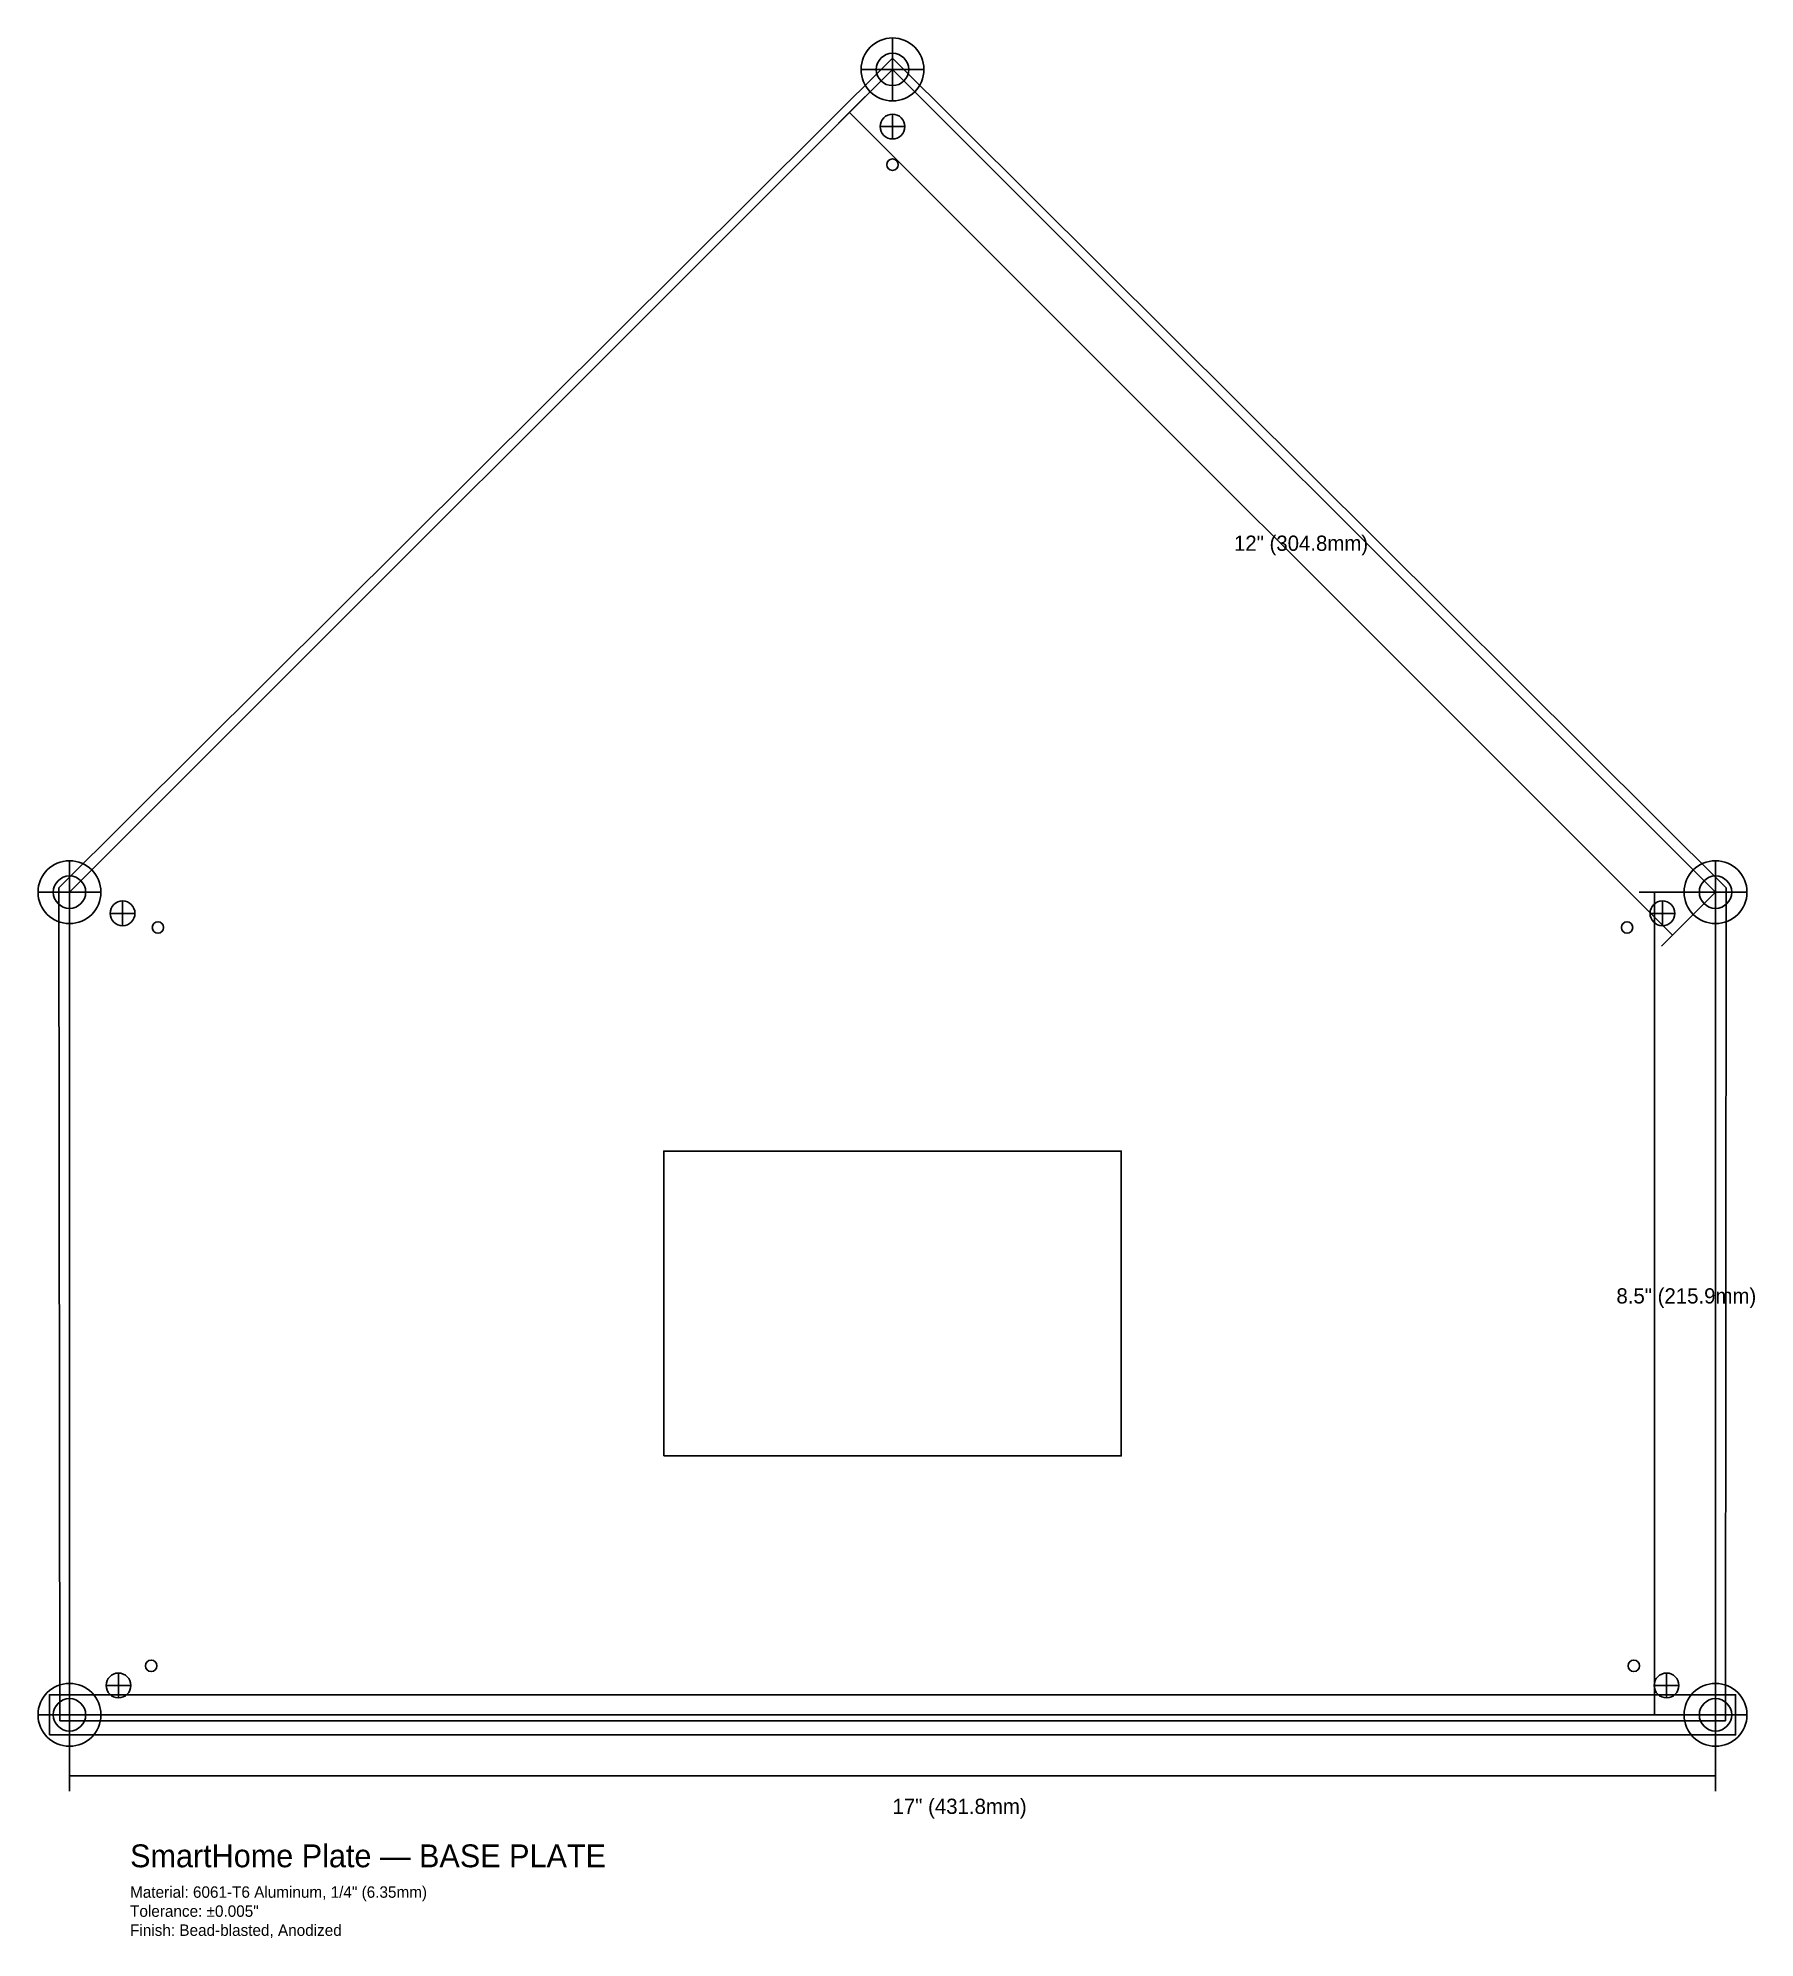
# Model space of a CAD drawing. Header units: metres. Extents: x -224 to 226, y -59 to 440.
import ezdxf

# ---------------------------------------------------------------- set-up
doc = ezdxf.new("R2010")
doc.units = ezdxf.units.M
for name, color, linetype in [('CENTER', 5, 'Continuous'), ('CUT', 1, 'Continuous'), ('DIMS', 2, 'Continuous'), ('REFS', 3, 'Continuous')]:
    doc.layers.add(name, color=color, linetype=linetype)

msp = doc.modelspace()

# ---------------------------------------------------------------- linework, layer by layer
at = {"layer": 'CENTER'}
for p, q in [((0, 423.8), (0, 439.8)), ((-8, 431.8), (8, 431.8)), ((0, 413.8), (0, 419.8)), ((-3, 416.8), (3, 416.8)), ((-215.9, 207.9), (-215.9, 223.9)), ((215.9, 207.9), (215.9, 223.9)), ((-223.9, 215.9), (-207.9, 215.9)), ((207.9, 215.9), (223.9, 215.9)), ((-204.97, 210.33), (-198.97, 210.33)), ((-201.97, 207.33), (-201.97, 213.33)), ((198.97, 210.33), (204.97, 210.33)), ((201.97, 207.33), (201.97, 213.33)), ((-203.04, 4.72), (-203.04, 10.72)), ((203.04, 4.72), (203.04, 10.72)), ((-215.9, -8), (-215.9, 8)), ((-206.04, 7.72), (-200.04, 7.72)), ((200.04, 7.72), (206.04, 7.72)), ((215.9, -8), (215.9, 8)), ((-223.9, 0), (-207.9, 0)), ((207.9, 0), (223.9, 0))]:
    msp.add_line(p, q, dxfattribs=at)
at = {"layer": 'CUT'}
for points in [[(-218.47, -1.54), (218.47, -1.54), (218.69, 217.01), (0, 434.8), (-218.69, 217.01), (-218.47, -1.54)], [(-60, 67.95), (60, 67.95), (60, 147.95), (-60, 147.95), (-60, 67.95)]]:
    msp.add_lwpolyline(points, dxfattribs=at)
for centre, radius in [((0, 431.8), 4.25), ((0, 416.8), 3.25), ((0, 406.8), 1.5), ((-215.9, 215.9), 4.25), ((215.9, 215.9), 4.25), ((-201.97, 210.33), 3.25), ((201.97, 210.33), 3.25), ((-192.69, 206.62), 1.5), ((192.69, 206.62), 1.5), ((-203.04, 7.72), 3.25), ((-194.46, 12.86), 1.5), ((194.46, 12.86), 1.5), ((203.04, 7.72), 3.25), ((-215.9, 0), 4.25), ((215.9, 0), 4.25)]:
    msp.add_circle(centre, radius, dxfattribs=at)
at = {"layer": 'DIMS'}
for p, q in [((0, 431.8), (-14.14, 417.66)), ((204.59, 204.59), (-11.31, 420.49)), ((215.9, 215.9), (195.9, 215.9)), ((199.9, 0), (199.9, 215.9)), ((215.9, 215.9), (201.76, 201.76)), ((-215.9, 0), (-215.9, -20)), ((215.9, 0), (195.9, 0)), ((215.9, 0), (215.9, -20)), ((-215.9, -16), (215.9, -16))]:
    msp.add_line(p, q, dxfattribs=at)
at = {"layer": 'REFS'}
for points in [[(-215.9, 0), (215.9, 0), (215.9, 215.9), (0, 431.8), (-215.9, 215.9), (-215.9, 0)], [(-221.16, -5.26), (221.16, -5.26), (221.16, 5.26), (-221.16, 5.26), (-221.16, -5.26)]]:
    msp.add_lwpolyline(points, dxfattribs=at)
for centre in [(0, 431.8), (-215.9, 215.9), (215.9, 215.9), (-215.9, 0), (215.9, 0)]:
    msp.add_circle(centre, 8.25, dxfattribs=at)

# ---------------------------------------------------------------- texts
at = {"layer": 'DIMS'}
for s, height, p in [('12" (304.8mm)', 4, (89.57, 305.47)), ('8.5" (215.9mm)', 4, (189.9, 107.95)), ('17" (431.8mm)', 4, (0, -26)), ('SmartHome Plate — BASE PLATE', 6, (-200, -40)), ('Material: 6061-T6 Aluminum, 1/4" (6.35mm)', 3, (-200, -48)), ('Tolerance: ±0.005"', 3, (-200, -53)), ('Finish: Bead-blasted, Anodized', 3, (-200, -58))]:
    msp.add_text(s, height=height, dxfattribs=at).set_placement(p)

doc.saveas('drawing.dxf')
